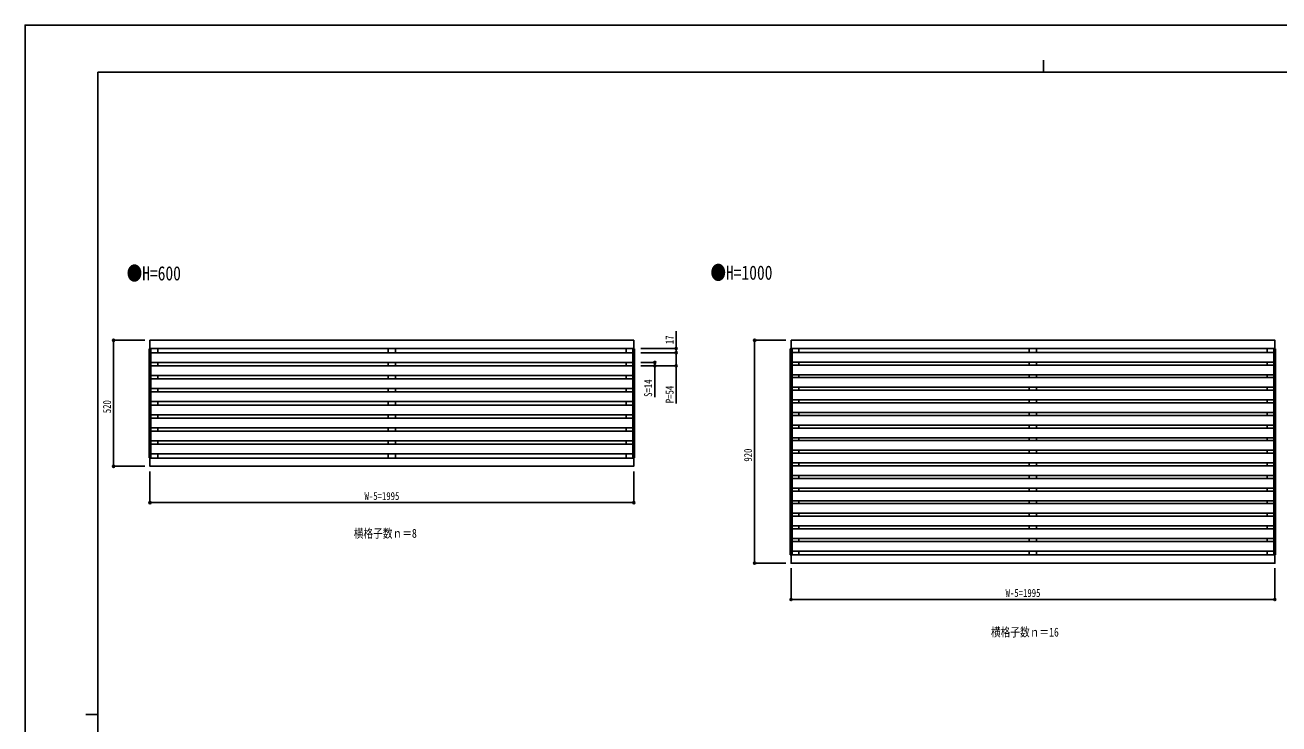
# Model space of a CAD drawing. Units: millimetres, scale not verified. Extents: x -4205 to 4205, y -2970 to 2970.
# Drawn here: x -4205 to 965, y 85 to 2970 of the extents above; entities that cross this region are included whole.
import ezdxf
from ezdxf.enums import TextEntityAlignment as Align

# ---------------------------------------------------------------- set-up
doc = ezdxf.new("R2010")
doc.units = ezdxf.units.MM
doc.header["$LTSCALE"] = 10
for name, color, linetype in [('0-1_USER1', 3, 'Continuous'), ('0-2_YKK_A1', 4, 'Continuous'), ('0-3_YKK_D', 6, 'Continuous'), ('0-4_YKK_ZWAK', 7, 'Continuous')]:
    doc.layers.add(name, color=color, linetype=linetype)
doc.styles.add('ＭＳ ゴシック', font='')
doc.styles.get('ＭＳ ゴシック').set_extended_font_data('MS Gothic')

msp = doc.modelspace()

# ---------------------------------------------------------------- linework, layer by layer
at = {"layer": '0-2_YKK_A1'}
for p, q in [((-3693.17, 1634.3), (-3685.97, 1634.3)), ((-3693.17, 1634.3), (-3693.17, 1183.3)), ((-3690.97, 1634.3), (-3690.97, 1183.3)), ((-3687.97, 1634.8), (-3687.97, 1634.3)), ((-1698.97, 1617.8), (-3685.97, 1617.8)), ((-3657.97, 1617.8), (-3657.97, 1634.8)), ((-2707.47, 1617.8), (-2707.47, 1634.8)), ((-2677.47, 1617.8), (-2677.47, 1634.8)), ((-1726.97, 1617.8), (-1726.97, 1634.8)), ((-1691.77, 1634.3), (-1698.97, 1634.3)), ((-1696.97, 1634.8), (-1696.97, 1634.3)), ((-1693.97, 1634.3), (-1693.97, 1183.3)), ((-1691.77, 1634.3), (-1691.77, 1183.3)), ((-1049.81, 1634.3), (-1042.61, 1634.3)), ((-1049.81, 1634.3), (-1049.81, 783.3)), ((-1047.61, 1634.3), (-1047.61, 783.3)), ((-1044.61, 1634.8), (-1044.61, 1634.3)), ((944.39, 1618.8), (-1042.61, 1618.8)), ((-1014.61, 1618.8), (-1014.61, 1634.8)), ((-64.11, 1618.8), (-64.11, 1634.8)), ((-34.11, 1618.8), (-34.11, 1634.8)), ((916.39, 1618.8), (916.39, 1634.8)), ((951.59, 1634.3), (944.39, 1634.3)), ((946.39, 1634.8), (946.39, 1634.3)), ((949.39, 1634.3), (949.39, 783.3)), ((951.59, 1634.3), (951.59, 783.3)), ((-1698.97, 1577.8), (-3685.97, 1577.8)), ((-1698.97, 1563.8), (-3685.97, 1563.8)), ((-3657.97, 1563.8), (-3657.97, 1577.8)), ((-2707.47, 1563.8), (-2707.47, 1577.8)), ((-2677.47, 1563.8), (-2677.47, 1577.8)), ((-1726.97, 1563.8), (-1726.97, 1577.8)), ((944.39, 1578.8), (-1042.61, 1578.8)), ((944.39, 1566.8), (-1042.61, 1566.8)), ((-1014.61, 1566.8), (-1014.61, 1578.8)), ((-64.11, 1566.8), (-64.11, 1578.8)), ((-34.11, 1566.8), (-34.11, 1578.8)), ((916.39, 1566.8), (916.39, 1578.8)), ((-1698.97, 1523.8), (-3685.97, 1523.8)), ((-1698.97, 1509.8), (-3685.97, 1509.8)), ((-3657.97, 1509.8), (-3657.97, 1523.8)), ((-2707.47, 1509.8), (-2707.47, 1523.8)), ((-2677.47, 1509.8), (-2677.47, 1523.8)), ((-1726.97, 1509.8), (-1726.97, 1523.8)), ((944.39, 1526.8), (-1042.61, 1526.8)), ((944.39, 1514.8), (-1042.61, 1514.8)), ((-1014.61, 1514.8), (-1014.61, 1526.8)), ((-64.11, 1514.8), (-64.11, 1526.8)), ((-34.11, 1514.8), (-34.11, 1526.8)), ((916.39, 1514.8), (916.39, 1526.8)), ((-1698.97, 1469.8), (-3685.97, 1469.8)), ((-1698.97, 1455.8), (-3685.97, 1455.8)), ((-3657.97, 1455.8), (-3657.97, 1469.8)), ((-2707.47, 1455.8), (-2707.47, 1469.8)), ((-2677.47, 1455.8), (-2677.47, 1469.8)), ((-1726.97, 1455.8), (-1726.97, 1469.8)), ((944.39, 1474.8), (-1042.61, 1474.8)), ((944.39, 1462.8), (-1042.61, 1462.8)), ((-1014.61, 1462.8), (-1014.61, 1474.8)), ((-64.11, 1462.8), (-64.11, 1474.8)), ((-34.11, 1462.8), (-34.11, 1474.8)), ((916.39, 1462.8), (916.39, 1474.8)), ((-1698.97, 1415.8), (-3685.97, 1415.8)), ((-1698.97, 1401.8), (-3685.97, 1401.8)), ((-3657.97, 1401.8), (-3657.97, 1415.8)), ((-2707.47, 1401.8), (-2707.47, 1415.8)), ((-2677.47, 1401.8), (-2677.47, 1415.8)), ((-1726.97, 1401.8), (-1726.97, 1415.8)), ((944.39, 1422.8), (-1042.61, 1422.8)), ((944.39, 1410.8), (-1042.61, 1410.8)), ((-1014.61, 1410.8), (-1014.61, 1422.8)), ((-64.11, 1410.8), (-64.11, 1422.8)), ((-34.11, 1410.8), (-34.11, 1422.8)), ((916.39, 1410.8), (916.39, 1422.8)), ((-1698.97, 1361.8), (-3685.97, 1361.8)), ((-1698.97, 1347.8), (-3685.97, 1347.8)), ((-3657.97, 1347.8), (-3657.97, 1361.8)), ((-2707.47, 1347.8), (-2707.47, 1361.8)), ((-2677.47, 1347.8), (-2677.47, 1361.8)), ((-1726.97, 1347.8), (-1726.97, 1361.8)), ((944.39, 1370.8), (-1042.61, 1370.8)), ((944.39, 1358.8), (-1042.61, 1358.8)), ((-1014.61, 1358.8), (-1014.61, 1370.8)), ((-64.11, 1358.8), (-64.11, 1370.8)), ((-34.11, 1358.8), (-34.11, 1370.8)), ((916.39, 1358.8), (916.39, 1370.8)), ((-1698.97, 1307.8), (-3685.97, 1307.8)), ((-1698.97, 1293.8), (-3685.97, 1293.8)), ((-3657.97, 1293.8), (-3657.97, 1307.8)), ((-2707.47, 1293.8), (-2707.47, 1307.8)), ((-2677.47, 1293.8), (-2677.47, 1307.8)), ((-1726.97, 1293.8), (-1726.97, 1307.8)), ((944.39, 1318.8), (-1042.61, 1318.8)), ((944.39, 1306.8), (-1042.61, 1306.8)), ((-1014.61, 1306.8), (-1014.61, 1318.8)), ((-64.11, 1306.8), (-64.11, 1318.8)), ((-34.11, 1306.8), (-34.11, 1318.8)), ((916.39, 1306.8), (916.39, 1318.8)), ((-1698.97, 1253.8), (-3685.97, 1253.8)), ((-3657.97, 1239.8), (-3657.97, 1253.8)), ((-2707.47, 1239.8), (-2707.47, 1253.8)), ((-2677.47, 1239.8), (-2677.47, 1253.8)), ((-1726.97, 1239.8), (-1726.97, 1253.8)), ((944.39, 1266.8), (-1042.61, 1266.8)), ((944.39, 1254.8), (-1042.61, 1254.8)), ((-1014.61, 1254.8), (-1014.61, 1266.8)), ((-64.11, 1254.8), (-64.11, 1266.8)), ((-34.11, 1254.8), (-34.11, 1266.8)), ((916.39, 1254.8), (916.39, 1266.8)), ((-1698.97, 1239.8), (-3685.97, 1239.8)), ((-1698.97, 1199.8), (-3685.97, 1199.8)), ((-3657.97, 1182.8), (-3657.97, 1199.8)), ((-2707.47, 1182.8), (-2707.47, 1199.8)), ((-2677.47, 1182.8), (-2677.47, 1199.8)), ((-1726.97, 1182.8), (-1726.97, 1199.8)), ((944.39, 1214.8), (-1042.61, 1214.8)), ((944.39, 1202.8), (-1042.61, 1202.8)), ((-1014.61, 1202.8), (-1014.61, 1214.8)), ((-64.11, 1202.8), (-64.11, 1214.8)), ((-34.11, 1202.8), (-34.11, 1214.8)), ((916.39, 1202.8), (916.39, 1214.8)), ((-3687.97, 1183.3), (-3687.97, 1182.8)), ((-1696.97, 1183.3), (-1696.97, 1182.8)), ((944.39, 1162.8), (-1042.61, 1162.8)), ((944.39, 1150.8), (-1042.61, 1150.8)), ((-1014.61, 1150.8), (-1014.61, 1162.8)), ((-64.11, 1150.8), (-64.11, 1162.8)), ((-34.11, 1150.8), (-34.11, 1162.8)), ((916.39, 1150.8), (916.39, 1162.8)), ((944.39, 1110.8), (-1042.61, 1110.8)), ((944.39, 1098.8), (-1042.61, 1098.8)), ((-1014.61, 1098.8), (-1014.61, 1110.8)), ((-64.11, 1098.8), (-64.11, 1110.8)), ((-34.11, 1098.8), (-34.11, 1110.8)), ((916.39, 1098.8), (916.39, 1110.8)), ((944.39, 1058.8), (-1042.61, 1058.8)), ((944.39, 1046.8), (-1042.61, 1046.8)), ((-1014.61, 1046.8), (-1014.61, 1058.8)), ((-64.11, 1046.8), (-64.11, 1058.8)), ((-34.11, 1046.8), (-34.11, 1058.8)), ((916.39, 1046.8), (916.39, 1058.8)), ((944.39, 1006.8), (-1042.61, 1006.8)), ((944.39, 994.8), (-1042.61, 994.8)), ((-1014.61, 994.8), (-1014.61, 1006.8)), ((-64.11, 994.8), (-64.11, 1006.8)), ((-34.11, 994.8), (-34.11, 1006.8)), ((916.39, 994.8), (916.39, 1006.8)), ((944.39, 954.8), (-1042.61, 954.8)), ((944.39, 942.8), (-1042.61, 942.8)), ((-1014.61, 942.8), (-1014.61, 954.8)), ((-64.11, 942.8), (-64.11, 954.8)), ((-34.11, 942.8), (-34.11, 954.8)), ((916.39, 942.8), (916.39, 954.8)), ((944.39, 902.8), (-1042.61, 902.8)), ((944.39, 890.8), (-1042.61, 890.8)), ((-1014.61, 890.8), (-1014.61, 902.8)), ((-64.11, 890.8), (-64.11, 902.8)), ((-34.11, 890.8), (-34.11, 902.8)), ((916.39, 890.8), (916.39, 902.8)), ((944.39, 850.8), (-1042.61, 850.8)), ((944.39, 838.8), (-1042.61, 838.8)), ((-1014.61, 838.8), (-1014.61, 850.8)), ((-64.11, 838.8), (-64.11, 850.8)), ((-34.11, 838.8), (-34.11, 850.8)), ((916.39, 838.8), (916.39, 850.8)), ((-1044.61, 783.3), (-1044.61, 782.8)), ((944.39, 798.8), (-1042.61, 798.8)), ((-1014.61, 782.8), (-1014.61, 798.8)), ((-64.11, 782.8), (-64.11, 798.8)), ((-34.11, 782.8), (-34.11, 798.8)), ((916.39, 782.8), (916.39, 798.8)), ((946.39, 783.3), (946.39, 782.8))]:
    msp.add_line(p, q, dxfattribs=at)
for points in [[(-3689.97, 1668.8), (-1694.97, 1668.8), (-1694.97, 1634.8), (-3689.97, 1634.8)], [(-1046.61, 1668.8), (948.39, 1668.8), (948.39, 1634.8), (-1046.61, 1634.8)], [(-3689.97, 1182.8), (-1694.97, 1182.8), (-1694.97, 1148.8), (-3689.97, 1148.8)], [(-1046.61, 782.8), (948.39, 782.8), (948.39, 748.8), (-1046.61, 748.8)]]:
    msp.add_lwpolyline(points, close=True, dxfattribs=at)
for points in [[(-3685.97, 1634.3), (-3685.97, 1183.3), (-3693.17, 1183.3)], [(-1698.97, 1634.3), (-1698.97, 1183.3), (-1691.77, 1183.3)], [(-1042.61, 1634.3), (-1042.61, 783.3), (-1049.81, 783.3)], [(944.39, 1634.3), (944.39, 783.3), (951.59, 783.3)]]:
    msp.add_lwpolyline(points, dxfattribs=at)
at = {"layer": '0-3_YKK_D'}
for p, q in [((-3710.97, 1668.8), (-3840.97, 1668.8)), ((-3839.97, 1668.8), (-3839.97, 1148.8)), ((-1067.64, 1668.8), (-1197.61, 1668.8)), ((-1196.61, 1668.8), (-1196.61, 748.8)), ((-1665.77, 1634.8), (-1518.97, 1634.8)), ((-1665.77, 1617.8), (-1518.97, 1617.8)), ((-1665.77, 1617.8), (-1518.97, 1617.8)), ((-1665.77, 1577.8), (-1607.47, 1577.8)), ((-1665.77, 1563.8), (-1518.97, 1563.8)), ((-1665.77, 1563.8), (-1607.47, 1563.8)), ((-3710.97, 1148.8), (-3840.97, 1148.8)), ((-3689.97, 1127.8), (-3689.97, 997.8)), ((-1694.97, 1127.8), (-1694.97, 997.8)), ((-3689.97, 998.8), (-1694.97, 998.8)), ((-1067.61, 748.8), (-1197.61, 748.8)), ((-1046.61, 727.8), (-1046.61, 597.8)), ((948.39, 727.8), (948.39, 597.8)), ((-1046.61, 598.8), (948.39, 598.8))]:
    msp.add_line(p, q, dxfattribs=at)
for points in [[(-1519.97, 1617.8), (-1519.97, 1634.8), (-1519.97, 1706.6)], [(-1519.97, 1617.8), (-1519.97, 1563.8), (-1519.97, 1408.4)], [(-1608.47, 1577.8), (-1608.47, 1563.8), (-1608.47, 1434.4)]]:
    msp.add_lwpolyline(points, dxfattribs=at)
for centre in [(-3839.97, 1668.8), (-1196.61, 1668.8), (-1519.97, 1634.8), (-1519.97, 1617.8), (-1519.97, 1617.8), (-1608.47, 1577.8), (-1608.47, 1563.8), (-1519.97, 1563.8), (-3839.97, 1148.8), (-3689.97, 998.8), (-1694.97, 998.8), (-1196.61, 748.8), (-1046.61, 598.8), (948.39, 598.8)]:
    msp.add_circle(centre, 4.25, dxfattribs=at)
at = {"layer": '0-4_YKK_ZWAK'}
for p, q in [((-4.98, 2825), (-4.98, 2775)), ((3895.02, 2775), (-3904.98, 2775)), ((-3904.98, -2525), (-3904.98, 2775)), ((-3954.98, 125), (-3904.98, 125))]:
    msp.add_line(p, q, dxfattribs=at)
msp.add_lwpolyline([(-4205, -2970), (4205, -2970), (4205, 2970), (-4205, 2970)], close=True, dxfattribs=at)

# ---------------------------------------------------------------- texts
at = {"layer": '0-1_USER1', "style": 'ＭＳ ゴシック', "width": 0.8}
for s, height, p in [('●H=600', 58.65, (-3786.01, 1898.46)), ('●H=1000', 58.65, (-1378.79, 1901.22)), ('横格子数ｎ＝8', 36.66, (-2849.8, 842.92)), ('横格子数ｎ＝16', 36.66, (-222.44, 435.21))]:
    msp.add_text(s, height=height, dxfattribs=at).set_placement(p, align=Align.BOTTOM_LEFT)
at = {"layer": '0-3_YKK_D', "style": 'ＭＳ ゴシック', "width": 0.8}
for s, p in [('17', (-1520.97, 1652.8)), ('S=14', (-1609.47, 1435.4)), ('P=54', (-1520.97, 1409.4)), ('520', (-3840.97, 1368)), ('920', (-1197.61, 1168))]:
    msp.add_text(s, height=32.99, rotation=90, dxfattribs=at).set_placement(p, align=Align.BOTTOM_LEFT)
for p in [(-2805.27, 999.8), (-161.91, 599.8)]:
    msp.add_text('W-5=1995', height=32.99, dxfattribs=at).set_placement(p, align=Align.BOTTOM_LEFT)

doc.saveas('drawing.dxf')
